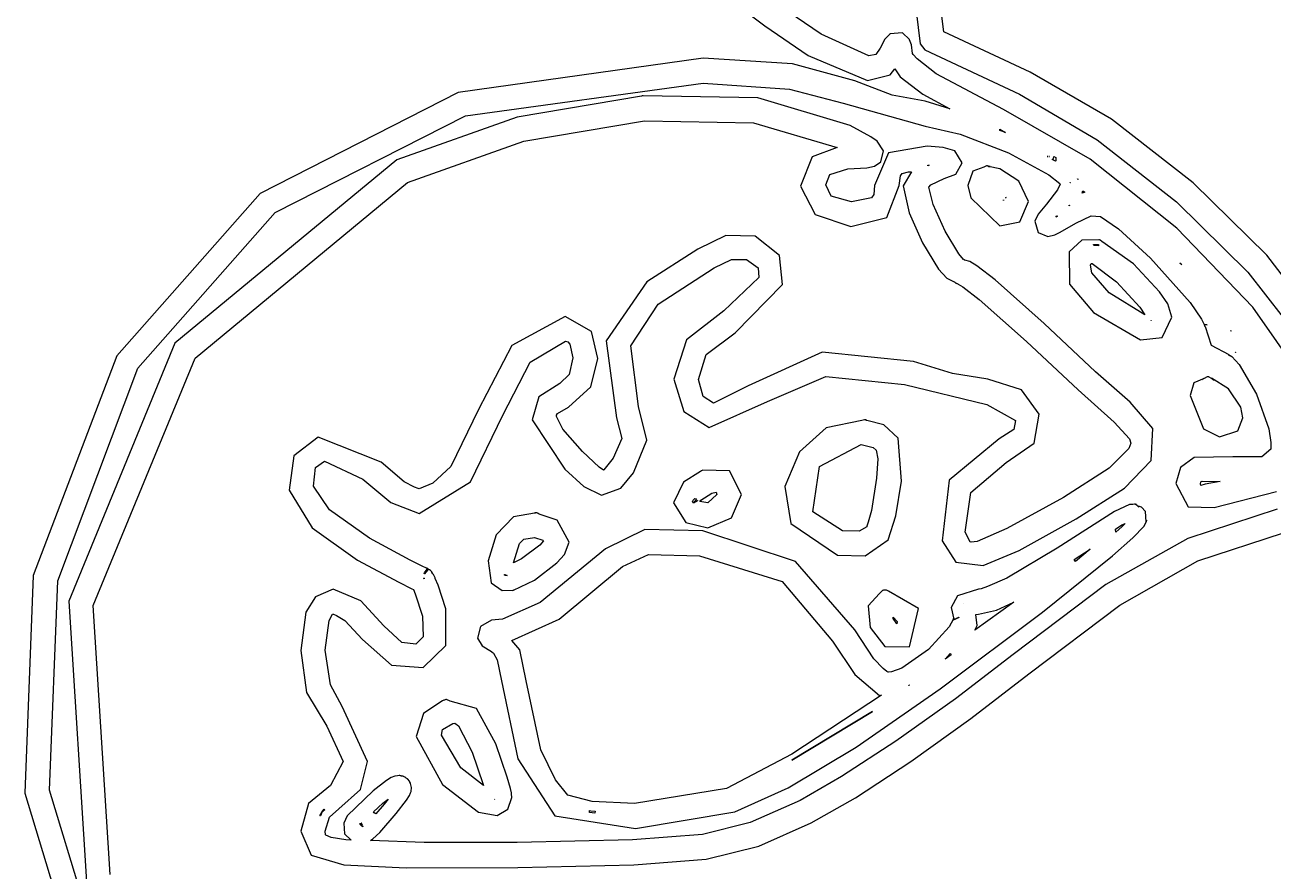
# Model space of a CAD drawing. Extents: x 23 to 528, y 384 to 592.
# Drawn here: x 466.57 to 479.75, y 425.2 to 434.14 of the extents above; entities that cross this region are included whole.
import ezdxf

# ---------------------------------------------------------------- set-up
doc = ezdxf.new("R2010")
doc.units = 0
doc.layers.get('0').update_dxf_attribs({"linetype": 'CONTINUOUS'})

msp = doc.modelspace()

# ---------------------------------------------------------------- linework, layer by layer
at = {"color": 0}
for p, q in [((475.925, 434.749), (476.024, 433.938)), ((476.275, 434.065), (476.186, 434.781)), ((473.798, 434.573), (474.384, 434.128)), ((474.98, 434.04), (474.539, 434.34)), ((474.384, 434.128), (474.842, 433.814)), ((475.837, 434.054), (475.703, 434.044)), ((475.911, 433.984), (475.837, 434.054)), ((477.185, 433.638), (476.275, 434.065)), ((475.484, 433.811), (474.98, 434.04)), ((475.65, 433.987), (475.601, 433.892)), ((475.703, 434.04), (475.65, 433.987)), ((475.703, 434.044), (475.703, 434.04)), ((475.911, 433.98), (475.911, 433.984)), ((475.932, 433.927), (475.911, 433.98)), ((475.943, 433.836), (475.932, 433.927)), ((476.024, 433.938), (476.074, 433.874)), ((474.842, 433.814), (475.467, 433.55)), ((475.555, 433.825), (475.484, 433.811)), ((475.601, 433.892), (475.555, 433.825)), ((475.95, 433.825), (475.943, 433.836)), ((475.992, 433.779), (475.95, 433.825)), ((475.95, 433.825), (475.95, 433.825)), ((476.074, 433.874), (477.072, 433.405)), ((473.735, 433.786), (471.145, 433.423)), ((474.677, 433.726), (473.735, 433.786)), ((475.336, 433.546), (474.677, 433.726)), ((475.707, 433.61), (475.756, 433.673)), ((475.756, 433.673), (475.813, 433.589)), ((476.194, 433.62), (475.992, 433.779)), ((475.728, 433.395), (475.336, 433.546)), ((475.467, 433.55), (475.707, 433.61)), ((475.813, 433.589), (476.052, 433.405)), ((476.906, 433.246), (476.194, 433.62)), ((478.046, 433.141), (477.185, 433.638)), ((471.145, 433.423), (469.057, 432.357)), ((471.223, 433.176), (473.735, 433.522)), ((473.735, 433.522), (474.645, 433.458)), ((474.645, 433.458), (475.213, 433.31)), ((476.077, 433.331), (475.728, 433.395)), ((476.052, 433.405), (476.338, 433.25)), ((477.072, 433.405), (477.894, 432.925)), ((473.082, 433.384), (471.77, 433.165)), ((473.089, 433.388), (473.082, 433.384)), ((473.1, 433.388), (473.089, 433.388)), ((474.31, 433.366), (473.1, 433.388)), ((475.287, 433.074), (474.31, 433.366)), ((475.213, 433.31), (476.077, 433.07)), ((476.338, 433.25), (476.077, 433.331)), ((469.216, 432.156), (471.223, 433.176)), ((471.77, 433.165), (470.5, 432.714)), ((477.82, 432.721), (476.906, 433.246)), ((478.906, 432.47), (478.046, 433.141)), ((471.84, 432.911), (473.114, 433.123)), ((473.114, 433.123), (474.264, 433.102)), ((473.114, 433.123), (473.114, 433.123)), ((474.264, 433.102), (475.149, 432.844)), ((475.502, 432.957), (475.287, 433.074)), ((476.077, 433.07), (476.448, 432.985)), ((476.864, 433.024), (476.867, 433.035)), ((476.924, 433.003), (476.864, 433.024)), ((476.867, 433.035), (476.924, 433.003)), ((470.613, 432.474), (471.84, 432.911)), ((475.569, 432.911), (475.502, 432.957)), ((475.636, 432.809), (475.569, 432.911)), ((476.448, 432.985), (476.956, 432.788)), ((477.894, 432.925), (478.73, 432.269)), ((474.885, 432.745), (474.761, 432.435)), ((475.149, 432.844), (474.885, 432.745)), ((475.689, 432.788), (475.544, 432.442)), ((475.608, 432.693), (475.636, 432.809)), ((476.098, 432.858), (475.689, 432.788)), ((476.268, 432.844), (476.098, 432.858)), ((476.391, 432.809), (476.268, 432.844)), ((476.469, 432.682), (476.391, 432.809)), ((476.956, 432.788), (477.382, 432.555)), ((477.368, 432.749), (477.365, 432.749)), ((477.365, 432.749), (477.368, 432.749)), ((477.368, 432.749), (477.375, 432.749)), ((477.375, 432.749), (477.368, 432.749)), ((477.389, 432.749), (477.386, 432.749)), ((477.386, 432.749), (477.389, 432.749)), ((477.432, 432.728), (477.435, 432.749)), ((477.435, 432.749), (477.457, 432.738)), ((477.457, 432.738), (477.457, 432.703)), ((470.5, 432.714), (468.157, 430.777)), ((475.072, 432.558), (475.262, 432.618)), ((475.262, 432.618), (475.463, 432.629)), ((475.463, 432.629), (475.544, 432.647)), ((475.544, 432.647), (475.608, 432.693)), ((475.544, 432.647), (475.544, 432.647)), ((476.105, 432.657), (476.119, 432.657)), ((476.119, 432.657), (476.105, 432.65)), ((476.105, 432.65), (476.105, 432.657)), ((476.402, 432.562), (476.469, 432.682)), ((476.698, 432.636), (476.582, 432.594)), ((476.726, 432.65), (476.698, 432.636)), ((476.73, 432.65), (476.726, 432.65)), ((476.737, 432.65), (476.73, 432.65)), ((476.747, 432.647), (476.737, 432.65)), ((476.737, 432.65), (476.737, 432.65)), ((476.737, 432.65), (476.737, 432.65)), ((476.74, 432.647), (476.744, 432.647)), ((476.747, 432.647), (476.74, 432.647)), ((476.744, 432.647), (476.747, 432.647)), ((476.762, 432.643), (476.747, 432.647)), ((476.864, 432.618), (476.747, 432.643)), ((476.747, 432.643), (476.762, 432.643)), ((477.065, 432.488), (476.864, 432.618)), ((477.418, 432.717), (477.432, 432.728)), ((477.453, 432.7), (477.418, 432.717)), ((477.457, 432.703), (477.453, 432.7)), ((478.734, 431.991), (477.82, 432.721)), ((468.369, 430.618), (470.613, 432.474)), ((475.029, 432.449), (475.072, 432.558)), ((475.802, 432.442), (475.816, 432.544)), ((475.816, 432.544), (475.834, 432.569)), ((475.834, 432.569), (475.901, 432.587)), ((475.932, 432.587), (475.844, 432.439)), ((475.901, 432.587), (475.932, 432.587)), ((476.137, 432.449), (476.278, 432.516)), ((476.278, 432.516), (476.402, 432.562)), ((476.582, 432.594), (476.529, 432.442)), ((477.167, 432.273), (477.065, 432.488)), ((477.382, 432.555), (477.499, 432.463)), ((477.608, 432.474), (477.612, 432.47)), ((477.608, 432.47), (477.608, 432.474)), ((477.612, 432.47), (477.608, 432.47)), ((477.686, 432.513), (477.693, 432.509)), ((477.689, 432.506), (477.686, 432.513)), ((477.693, 432.509), (477.689, 432.506)), ((479.683, 431.705), (478.906, 432.47)), ((469.057, 432.357), (467.543, 430.643)), ((474.761, 432.435), (474.916, 432.135)), ((475.086, 432.329), (475.029, 432.449)), ((475.534, 432.347), (475.509, 432.312)), ((475.544, 432.442), (475.534, 432.347)), ((475.671, 432.103), (475.802, 432.442)), ((475.844, 432.439), (475.908, 432.153)), ((476.116, 432.424), (476.137, 432.449)), ((476.162, 432.241), (476.116, 432.424)), ((476.529, 432.442), (476.56, 432.312)), ((477.474, 432.396), (477.358, 432.245)), ((477.502, 432.456), (477.474, 432.396)), ((477.499, 432.463), (477.502, 432.456)), ((477.735, 432.361), (477.742, 432.386)), ((477.763, 432.371), (477.735, 432.361)), ((477.742, 432.386), (477.763, 432.371)), ((475.298, 432.269), (475.086, 432.329)), ((475.509, 432.312), (475.298, 432.269)), ((476.289, 431.959), (476.162, 432.241)), ((476.56, 432.312), (476.864, 432.015)), ((476.906, 432.29), (476.906, 432.283)), ((476.906, 432.283), (476.906, 432.29)), ((476.931, 432.315), (476.927, 432.312)), ((476.927, 432.312), (476.931, 432.315)), ((477.075, 432.058), (477.167, 432.273)), ((477.358, 432.245), (477.27, 432.139)), ((477.598, 432.227), (477.598, 432.234)), ((477.598, 432.234), (477.601, 432.234)), ((477.601, 432.23), (477.598, 432.227)), ((477.601, 432.234), (477.601, 432.23)), ((478.73, 432.269), (479.485, 431.528)), ((467.766, 430.512), (469.216, 432.156)), ((474.916, 432.135), (475.294, 432.008)), ((475.294, 432.008), (475.671, 432.103)), ((475.908, 432.153), (476.049, 431.835)), ((477.27, 432.139), (477.234, 432.065)), ((477.457, 432.107), (477.467, 432.121)), ((477.474, 432.118), (477.457, 432.107)), ((477.467, 432.121), (477.467, 432.121)), ((477.467, 432.121), (477.474, 432.118)), ((477.668, 432.043), (477.83, 432.121)), ((477.83, 432.121), (477.929, 432.114)), ((477.929, 432.114), (478.12, 431.983)), ((476.433, 431.722), (476.289, 431.959)), ((476.864, 432.015), (477.075, 432.058)), ((477.234, 432.065), (477.27, 431.945)), ((477.27, 431.945), (477.372, 431.902)), ((477.446, 431.92), (477.502, 431.948)), ((477.502, 431.948), (477.668, 432.043)), ((478.12, 431.983), (478.455, 431.673)), ((479.538, 431.158), (478.734, 431.991)), ((473.971, 431.913), (473.678, 431.768)), ((474.282, 431.906), (473.971, 431.913)), ((474.539, 431.701), (474.282, 431.906)), ((476.049, 431.835), (476.218, 431.56)), ((477.372, 431.902), (477.446, 431.92)), ((477.372, 431.902), (477.372, 431.902)), ((477.732, 431.864), (477.598, 431.74)), ((477.912, 431.867), (477.732, 431.864)), ((477.855, 431.818), (477.908, 431.818)), ((477.855, 431.814), (477.855, 431.818)), ((477.862, 431.807), (477.855, 431.814)), ((477.908, 431.818), (477.908, 431.804)), ((477.912, 431.867), (477.912, 431.867)), ((477.919, 431.867), (477.912, 431.867)), ((477.926, 431.864), (477.919, 431.867)), ((477.943, 431.849), (477.926, 431.864)), ((478.278, 431.613), (477.943, 431.849)), ((473.678, 431.768), (473.139, 431.426)), ((474.571, 431.398), (474.539, 431.701)), ((476.483, 431.662), (476.433, 431.722)), ((477.598, 431.74), (477.601, 431.401)), ((477.901, 431.807), (477.862, 431.807)), ((477.908, 431.804), (477.901, 431.807)), ((480.282, 430.925), (479.683, 431.705)), ((473.258, 431.19), (473.851, 431.571)), ((473.851, 431.571), (474.031, 431.659)), ((474.031, 431.659), (474.19, 431.662)), ((474.19, 431.662), (474.313, 431.571)), ((474.313, 431.571), (474.32, 431.472)), ((476.218, 431.56), (476.306, 431.465)), ((476.486, 431.659), (476.483, 431.662)), ((476.493, 431.655), (476.486, 431.659)), ((476.497, 431.652), (476.49, 431.659)), ((476.49, 431.659), (476.493, 431.655)), ((476.55, 431.638), (476.497, 431.652)), ((476.624, 431.592), (476.55, 431.638)), ((476.818, 431.447), (476.624, 431.592)), ((477.823, 431.602), (477.83, 431.617)), ((477.838, 431.518), (477.823, 431.602)), ((477.83, 431.617), (477.841, 431.617)), ((477.841, 431.617), (478.099, 431.423)), ((478.55, 431.32), (478.278, 431.613)), ((478.455, 431.673), (478.875, 431.207)), ((478.765, 431.624), (478.786, 431.606)), ((478.783, 431.606), (478.765, 431.624)), ((478.786, 431.606), (478.783, 431.606)), ((473.139, 431.426), (472.708, 430.802)), ((474.32, 431.472), (473.95, 431.119)), ((476.306, 431.465), (476.384, 431.426)), ((476.384, 431.426), (476.388, 431.423)), ((476.388, 431.423), (476.395, 431.419)), ((476.395, 431.419), (476.398, 431.415)), ((476.398, 431.415), (476.402, 431.415)), ((476.402, 431.415), (476.402, 431.412)), ((477.333, 430.985), (476.818, 431.447)), ((478.021, 431.31), (477.838, 431.518)), ((478.099, 431.423), (478.342, 431.158)), ((479.485, 431.528), (480.06, 430.784)), ((474.07, 430.886), (474.571, 431.398)), ((476.402, 431.412), (476.409, 431.412)), ((476.409, 431.412), (476.412, 431.408)), ((476.412, 431.408), (476.412, 431.408)), ((476.412, 431.408), (476.416, 431.408)), ((476.416, 431.408), (476.423, 431.405)), ((476.423, 431.405), (476.426, 431.401)), ((476.426, 431.401), (476.476, 431.373)), ((476.476, 431.373), (476.649, 431.239)), ((477.601, 431.401), (477.855, 431.102)), ((478.398, 431.077), (478.021, 431.31)), ((478.638, 431.193), (478.55, 431.32)), ((472.969, 430.749), (473.258, 431.19)), ((476.649, 431.239), (477.146, 430.795)), ((478.342, 431.158), (478.398, 431.077)), ((478.681, 431.052), (478.638, 431.193)), ((478.875, 431.207), (478.995, 431.031)), ((480.106, 430.339), (479.538, 431.158)), ((472.278, 431.059), (471.713, 430.752)), ((472.553, 430.9), (472.278, 431.059)), ((473.95, 431.119), (473.558, 430.812)), ((477.855, 431.102), (478.349, 430.812)), ((478.578, 430.837), (478.681, 431.052)), ((478.995, 431.031), (479.023, 430.975)), ((472.62, 430.615), (472.553, 430.9)), ((477.876, 430.474), (477.333, 430.985)), ((478.462, 431.017), (478.462, 431.013)), ((478.462, 431.013), (478.462, 431.017)), ((479.023, 430.975), (479.026, 430.964)), ((479.026, 430.978), (479.055, 430.971)), ((479.026, 430.975), (479.026, 430.978)), ((479.026, 430.971), (479.026, 430.975)), ((479.055, 430.971), (479.026, 430.971)), ((479.026, 430.964), (479.026, 430.96)), ((479.026, 430.96), (479.026, 430.96)), ((479.026, 430.96), (479.03, 430.953)), ((479.03, 430.953), (479.033, 430.953)), ((479.033, 430.953), (479.097, 430.756)), ((479.305, 430.911), (479.309, 430.904)), ((479.305, 430.907), (479.305, 430.911)), ((479.309, 430.904), (479.305, 430.907)), ((468.157, 430.777), (467.035, 428.054)), ((471.907, 430.576), (472.281, 430.798)), ((472.281, 430.798), (472.306, 430.791)), ((472.306, 430.791), (472.327, 430.766)), ((472.327, 430.766), (472.359, 430.622)), ((472.708, 430.802), (472.817, 429.987)), ((473.558, 430.812), (473.424, 430.396)), ((473.766, 430.657), (474.07, 430.886)), ((477.146, 430.795), (477.693, 430.283)), ((478.349, 430.812), (478.578, 430.837)), ((467.543, 430.643), (466.661, 428.325)), ((471.713, 430.752), (471.361, 430.075)), ((473.05, 430.107), (472.969, 430.749)), ((473.685, 430.392), (473.766, 430.657)), ((474.991, 430.682), (474.207, 430.325)), ((475.954, 430.583), (474.991, 430.682)), ((479.097, 430.756), (479.284, 430.657)), ((479.284, 430.657), (479.28, 430.65)), ((479.28, 430.65), (479.287, 430.65)), ((479.287, 430.65), (479.291, 430.646)), ((479.291, 430.646), (479.298, 430.646)), ((479.298, 430.646), (479.316, 430.636)), ((479.316, 430.636), (479.393, 430.551)), ((479.351, 430.678), (479.354, 430.682)), ((479.354, 430.678), (479.351, 430.678)), ((479.354, 430.682), (479.354, 430.678)), ((466.919, 428.269), (467.766, 430.512)), ((467.293, 428.008), (468.369, 430.618)), ((471.618, 430.015), (471.907, 430.576)), ((472.359, 430.622), (472.317, 430.445)), ((472.546, 430.315), (472.62, 430.615)), ((476.366, 430.456), (475.954, 430.583)), ((479.393, 430.551), (479.577, 430.237)), ((472.317, 430.445), (472.221, 430.35)), ((473.424, 430.396), (473.53, 430.057)), ((473.735, 430.213), (473.685, 430.392)), ((474.412, 430.16), (475.029, 430.424)), ((475.029, 430.424), (475.858, 430.339)), ((476.74, 430.396), (476.366, 430.456)), ((477.093, 430.283), (476.74, 430.396)), ((478.24, 430.153), (477.876, 430.474)), ((479.023, 430.403), (478.913, 430.357)), ((479.019, 430.403), (478.998, 430.389)), ((478.998, 430.389), (479.002, 430.396)), ((479.002, 430.396), (479.019, 430.403)), ((479.055, 430.421), (479.023, 430.403)), ((479.055, 430.421), (479.055, 430.421)), ((479.058, 430.421), (479.055, 430.421)), ((479.062, 430.421), (479.058, 430.421)), ((479.069, 430.421), (479.062, 430.421)), ((479.072, 430.421), (479.069, 430.421)), ((479.076, 430.417), (479.072, 430.421)), ((479.1, 430.403), (479.076, 430.417)), ((479.28, 430.294), (479.1, 430.407)), ((479.1, 430.407), (479.129, 430.385)), ((479.129, 430.385), (479.1, 430.403)), ((472.221, 430.35), (471.999, 430.209)), ((472.313, 430.1), (472.546, 430.315)), ((474.207, 430.325), (473.844, 430.145)), ((475.858, 430.339), (476.73, 430.131)), ((477.28, 430.029), (477.093, 430.283)), ((477.693, 430.283), (478.074, 429.944)), ((478.913, 430.357), (478.875, 430.223)), ((479.411, 430.1), (479.28, 430.294)), ((479.577, 430.237), (479.707, 429.874)), ((471.999, 430.209), (471.928, 429.966)), ((472.197, 430.033), (472.313, 430.1)), ((473.139, 429.754), (473.05, 430.107)), ((473.844, 430.145), (473.735, 430.213)), ((473.795, 429.888), (474.412, 430.16)), ((476.73, 430.131), (477.03, 429.962)), ((478.48, 429.877), (478.24, 430.153)), ((478.875, 430.223), (479.016, 429.874)), ((479.432, 429.987), (479.411, 430.1)), ((471.361, 430.075), (471.071, 429.475)), ((471.276, 429.313), (471.618, 430.015)), ((471.928, 429.966), (472.274, 429.447)), ((472.186, 430.018), (472.197, 430.033)), ((472.186, 430.001), (472.186, 430.018)), ((472.253, 429.87), (472.186, 430.001)), ((472.817, 429.987), (472.874, 429.772)), ((473.53, 430.057), (473.795, 429.888)), ((475.435, 429.969), (475.41, 429.962)), ((475.439, 429.969), (475.435, 429.969)), ((475.442, 429.966), (475.439, 429.969)), ((475.453, 429.966), (475.442, 429.966)), ((475.456, 429.962), (475.453, 429.966)), ((477.227, 429.722), (477.28, 430.029)), ((479.379, 429.853), (479.432, 429.987)), ((472.458, 429.634), (472.253, 429.87)), ((475.033, 429.884), (474.751, 429.63)), ((475.41, 429.962), (475.033, 429.884)), ((475.463, 429.962), (475.456, 429.962)), ((475.64, 429.913), (475.463, 429.962)), ((475.791, 429.775), (475.64, 429.913)), ((477.012, 429.867), (476.857, 429.768)), ((477.03, 429.962), (477.012, 429.867)), ((478.074, 429.944), (478.236, 429.768)), ((478.462, 429.539), (478.48, 429.877)), ((479.016, 429.874), (479.185, 429.789)), ((479.185, 429.789), (479.379, 429.853)), ((479.707, 429.874), (479.728, 429.729)), ((469.667, 429.786), (469.413, 429.588)), ((470.334, 429.521), (469.667, 429.786)), ((472.874, 429.772), (472.782, 429.563)), ((472.997, 429.408), (473.139, 429.754)), ((474.962, 429.475), (475.403, 429.708)), ((475.403, 429.708), (475.527, 429.676)), ((475.827, 429.32), (475.791, 429.775)), ((476.857, 429.768), (476.331, 429.331)), ((476.934, 429.518), (477.227, 429.722)), ((478.247, 429.722), (478.229, 429.666)), ((478.236, 429.768), (478.247, 429.722)), ((479.728, 429.729), (479.725, 429.659)), ((469.413, 429.588), (469.364, 429.225)), ((472.634, 429.468), (472.458, 429.634)), ((474.751, 429.63), (474.595, 429.264)), ((475.527, 429.676), (475.559, 429.648)), ((475.559, 429.648), (475.576, 429.556)), ((478.229, 429.666), (478.021, 429.458)), ((479.326, 429.577), (478.917, 429.57)), ((479.633, 429.577), (479.326, 429.577)), ((479.725, 429.659), (479.633, 429.577)), ((469.621, 429.267), (469.642, 429.465)), ((469.642, 429.465), (469.734, 429.532)), ((469.734, 429.532), (470.14, 429.341)), ((470.577, 429.313), (470.334, 429.521)), ((471.071, 429.475), (470.881, 429.299)), ((472.274, 429.447), (472.472, 429.264)), ((472.68, 429.436), (472.634, 429.468)), ((472.683, 429.44), (472.68, 429.436)), ((472.782, 429.563), (472.683, 429.44)), ((474.892, 428.995), (474.962, 429.475)), ((475.576, 429.556), (475.562, 429.352)), ((476.56, 429.2), (476.934, 429.518)), ((478.021, 429.458), (477.538, 429.147)), ((478.183, 429.246), (478.462, 429.539)), ((478.772, 429.465), (478.723, 429.295)), ((478.917, 429.57), (478.772, 429.465)), ((470.14, 429.341), (470.436, 429.094)), ((470.687, 429.256), (470.577, 429.313)), ((470.736, 428.978), (471.276, 429.313)), ((472.863, 429.246), (472.997, 429.408)), ((473.527, 429.309), (473.421, 429.091)), ((473.706, 429.422), (473.527, 429.309)), ((473.717, 429.429), (473.706, 429.422)), ((473.731, 429.436), (473.717, 429.429)), ((474.013, 429.429), (473.731, 429.436)), ((474.137, 429.179), (474.013, 429.429)), ((475.562, 429.352), (475.509, 429.01)), ((475.767, 428.953), (475.827, 429.32)), ((476.331, 429.331), (476.257, 428.689)), ((478.984, 429.292), (478.988, 429.313)), ((478.988, 429.313), (479.002, 429.32)), ((479.002, 429.32), (479.192, 429.316)), ((479.192, 429.316), (479.033, 429.288)), ((469.364, 429.225), (469.604, 428.826)), ((469.787, 429.017), (469.621, 429.267)), ((470.725, 429.242), (470.687, 429.256)), ((470.736, 429.239), (470.725, 429.242)), ((470.881, 429.299), (470.736, 429.239)), ((472.472, 429.264), (472.659, 429.172)), ((472.659, 429.172), (472.863, 429.246)), ((473.71, 429.119), (473.826, 429.193)), ((473.876, 429.179), (473.781, 429.091)), ((473.826, 429.193), (473.872, 429.204)), ((473.872, 429.204), (473.876, 429.179)), ((474.031, 428.932), (474.137, 429.179)), ((474.595, 429.264), (474.659, 428.872)), ((476.5, 428.78), (476.56, 429.2)), ((477.672, 428.921), (478.183, 429.246)), ((478.723, 429.295), (478.854, 429.048)), ((478.988, 429.274), (478.984, 429.292)), ((479.033, 429.288), (478.988, 429.274)), ((479.129, 429.041), (479.788, 429.211)), ((470.436, 429.094), (470.736, 428.978)), ((473.421, 429.091), (473.551, 428.883)), ((473.622, 429.105), (473.629, 429.119)), ((473.632, 429.091), (473.622, 429.105)), ((473.629, 429.119), (473.647, 429.137)), ((473.664, 429.129), (473.632, 429.091)), ((473.632, 429.091), (473.675, 429.115)), ((473.675, 429.112), (473.632, 429.091)), ((473.647, 429.137), (473.661, 429.133)), ((473.661, 429.133), (473.664, 429.129)), ((473.675, 429.115), (473.675, 429.115)), ((473.675, 429.115), (473.675, 429.112)), ((473.699, 429.105), (473.71, 429.119)), ((473.781, 429.091), (473.699, 429.105)), ((477.538, 429.147), (476.941, 428.819)), ((478.233, 429.073), (478.077, 428.999)), ((478.271, 429.073), (478.233, 429.073)), ((478.286, 429.077), (478.271, 429.073)), ((478.289, 429.077), (478.286, 429.077)), ((478.293, 429.077), (478.289, 429.077)), ((478.307, 429.066), (478.293, 429.077)), ((478.293, 429.077), (478.31, 429.073)), ((478.31, 429.073), (478.293, 429.077)), ((478.293, 429.077), (478.293, 429.077)), ((478.31, 429.073), (478.307, 429.066)), ((478.31, 429.07), (478.31, 429.073)), ((478.328, 429.048), (478.31, 429.07)), ((478.338, 429.045), (478.328, 429.048)), ((478.36, 429.045), (478.331, 429.055)), ((478.331, 429.055), (478.338, 429.045)), ((478.405, 428.999), (478.36, 429.045)), ((478.854, 429.048), (479.129, 429.041)), ((470.21, 428.717), (469.787, 429.017)), ((471.731, 428.943), (471.547, 428.752)), ((471.953, 428.981), (471.731, 428.943)), ((471.957, 428.985), (471.953, 428.981)), ((471.967, 428.985), (471.957, 428.985)), ((471.967, 428.985), (471.964, 428.985)), ((471.964, 428.985), (471.967, 428.985)), ((471.967, 428.985), (471.967, 428.985)), ((471.978, 428.985), (471.967, 428.985)), ((471.967, 428.985), (471.967, 428.985)), ((471.981, 428.985), (471.978, 428.985)), ((471.985, 428.981), (471.981, 428.985)), ((471.992, 428.978), (471.985, 428.981)), ((472.003, 428.971), (471.992, 428.978)), ((472.193, 428.907), (472.003, 428.971)), ((473.781, 428.826), (474.031, 428.932)), ((475.206, 428.794), (474.892, 428.995)), ((475.509, 429.01), (475.477, 428.886)), ((475.686, 428.699), (475.767, 428.953)), ((477.068, 428.586), (477.672, 428.921)), ((478.077, 428.999), (477.471, 428.611)), ((478.409, 428.89), (478.405, 428.999)), ((479.792, 429.024), (478.85, 428.713)), ((469.604, 428.826), (470.083, 428.484)), ((472.32, 428.674), (472.193, 428.907)), ((473.117, 428.808), (472.701, 428.607)), ((473.731, 428.794), (473.117, 428.808)), ((473.551, 428.883), (473.781, 428.826)), ((474.708, 428.473), (473.731, 428.794)), ((474.659, 428.872), (475.153, 428.537)), ((475.382, 428.791), (475.206, 428.794)), ((475.46, 428.837), (475.382, 428.791)), ((475.463, 428.844), (475.46, 428.837)), ((475.477, 428.886), (475.463, 428.844)), ((476.553, 428.678), (476.5, 428.78)), ((476.941, 428.819), (476.627, 428.681)), ((478.088, 428.812), (478.155, 428.858)), ((478.091, 428.78), (478.088, 428.812)), ((478.155, 428.837), (478.091, 428.78)), ((478.19, 428.872), (478.155, 428.837)), ((478.155, 428.858), (478.19, 428.872)), ((478.268, 428.72), (478.388, 428.844)), ((478.388, 428.844), (478.409, 428.89)), ((478.409, 428.89), (478.413, 428.907)), ((478.413, 428.907), (478.409, 428.89)), ((470.641, 428.487), (470.21, 428.717)), ((471.547, 428.752), (471.463, 428.477)), ((471.731, 428.456), (471.794, 428.66)), ((471.794, 428.66), (471.84, 428.706)), ((471.84, 428.706), (471.953, 428.724)), ((471.953, 428.724), (472.041, 428.696)), ((472.048, 428.689), (472.01, 428.643)), ((472.041, 428.696), (472.048, 428.689)), ((472.271, 428.544), (472.32, 428.674)), ((475.442, 428.533), (475.686, 428.699)), ((476.257, 428.689), (476.402, 428.466)), ((476.564, 428.674), (476.553, 428.678)), ((476.627, 428.681), (476.564, 428.674)), ((478.85, 428.713), (477.986, 428.23)), ((478.056, 428.53), (478.268, 428.72)), ((478.956, 428.477), (479.859, 428.773)), ((472.01, 428.643), (471.816, 428.498)), ((472.701, 428.607), (472.013, 428.039)), ((472.19, 428.456), (472.271, 428.544)), ((472.881, 428.417), (473.156, 428.547)), ((473.156, 428.547), (473.696, 428.533)), ((473.696, 428.533), (474.567, 428.262)), ((475.153, 428.537), (475.442, 428.533)), ((476.691, 428.431), (477.068, 428.586)), ((477.471, 428.611), (476.941, 428.297)), ((477.315, 427.937), (478.056, 428.53)), ((477.651, 428.491), (477.82, 428.6)), ((477.82, 428.6), (477.665, 428.473)), ((470.083, 428.484), (470.521, 428.255)), ((470.775, 428.42), (470.641, 428.487)), ((470.807, 428.406), (470.775, 428.42)), ((470.793, 428.353), (470.821, 428.389)), ((470.828, 428.385), (470.793, 428.343)), ((470.81, 428.403), (470.807, 428.406)), ((470.817, 428.399), (470.81, 428.403)), ((470.821, 428.399), (470.817, 428.399)), ((470.824, 428.399), (470.821, 428.399)), ((470.821, 428.389), (470.824, 428.389)), ((470.824, 428.396), (470.824, 428.399)), ((470.828, 428.396), (470.824, 428.396)), ((470.824, 428.389), (470.828, 428.385)), ((470.831, 428.392), (470.828, 428.396)), ((470.845, 428.385), (470.831, 428.392)), ((470.856, 428.375), (470.845, 428.385)), ((471.463, 428.477), (471.495, 428.248)), ((471.816, 428.498), (471.731, 428.456)), ((471.953, 428.276), (472.19, 428.456)), ((472.214, 427.863), (472.881, 428.417)), ((475.333, 427.75), (474.708, 428.473)), ((476.402, 428.466), (476.691, 428.431)), ((477.665, 428.473), (477.651, 428.491)), ((478.134, 428.011), (478.956, 428.477)), ((466.661, 428.325), (466.573, 426.025)), ((466.831, 426.057), (466.919, 428.269)), ((470.521, 428.255), (470.658, 428.184)), ((470.789, 428.297), (470.782, 428.293)), ((470.782, 428.293), (470.789, 428.297)), ((470.789, 428.343), (470.793, 428.353)), ((470.793, 428.343), (470.789, 428.343)), ((470.789, 428.297), (470.789, 428.29)), ((470.789, 428.293), (470.789, 428.297)), ((470.789, 428.29), (470.789, 428.293)), ((470.867, 428.364), (470.856, 428.375)), ((470.856, 428.375), (470.856, 428.375)), ((470.87, 428.36), (470.867, 428.364)), ((470.881, 428.343), (470.87, 428.36)), ((470.884, 428.339), (470.881, 428.343)), ((470.888, 428.336), (470.884, 428.339)), ((470.905, 428.3), (470.888, 428.336)), ((470.905, 428.297), (470.905, 428.3)), ((470.905, 428.293), (470.905, 428.297)), ((470.934, 428.223), (470.905, 428.293)), ((471.632, 428.332), (471.639, 428.336)), ((471.646, 428.325), (471.632, 428.332)), ((471.639, 428.336), (471.664, 428.325)), ((471.664, 428.325), (471.646, 428.325)), ((471.731, 428.17), (471.953, 428.276)), ((474.567, 428.262), (475.1, 427.63)), ((476.941, 428.297), (476.737, 428.209)), ((469.826, 428.18), (469.639, 428.099)), ((470.119, 428.057), (469.826, 428.18)), ((470.658, 428.184), (470.676, 428.177)), ((470.676, 428.177), (470.694, 428.131)), ((470.694, 428.131), (470.771, 427.895)), ((471.015, 427.972), (470.934, 428.223)), ((471.495, 428.248), (471.611, 428.166)), ((471.611, 428.166), (471.731, 428.17)), ((471.731, 428.17), (471.724, 428.166)), ((471.724, 428.166), (471.731, 428.17)), ((475.594, 428.135), (475.474, 428.004)), ((475.626, 428.166), (475.594, 428.135)), ((475.629, 428.166), (475.626, 428.166)), ((475.636, 428.17), (475.629, 428.166)), ((475.64, 428.17), (475.636, 428.17)), ((475.643, 428.17), (475.64, 428.17)), ((475.654, 428.17), (475.643, 428.17)), ((475.668, 428.17), (475.654, 428.17)), ((475.689, 428.159), (475.668, 428.17)), ((476.007, 427.976), (475.689, 428.159)), ((476.642, 428.18), (476.419, 428.11)), ((476.649, 428.18), (476.642, 428.18)), ((476.67, 428.184), (476.649, 428.18)), ((476.737, 428.209), (476.67, 428.184)), ((477.986, 428.23), (477.005, 427.489)), ((467.035, 428.054), (467.222, 425.09)), ((467.473, 425.168), (467.293, 428.008)), ((469.639, 428.099), (469.54, 427.937)), ((470.362, 427.792), (470.119, 428.057)), ((472.013, 428.039), (471.614, 427.863)), ((475.474, 428.004), (475.495, 427.775)), ((476.419, 428.11), (476.352, 427.986)), ((476.483, 428.032), (476.483, 428.032)), ((477.012, 428.043), (476.603, 427.747)), ((476.829, 427.958), (477.012, 428.043)), ((477.171, 427.284), (478.134, 428.011)), ((469.54, 427.937), (469.484, 427.531)), ((469.784, 427.849), (469.819, 427.916)), ((469.819, 427.916), (469.822, 427.916)), ((469.822, 427.916), (469.829, 427.916)), ((469.829, 427.916), (469.861, 427.902)), ((469.861, 427.902), (469.949, 427.849)), ((470.771, 427.895), (470.778, 427.676)), ((471.018, 427.584), (471.015, 427.972)), ((471.614, 427.863), (471.498, 427.852)), ((471.713, 427.637), (472.214, 427.863)), ((475.738, 427.884), (475.781, 427.838)), ((475.738, 427.87), (475.738, 427.884)), ((475.777, 427.814), (475.738, 427.87)), ((475.911, 427.57), (476.007, 427.976)), ((476.236, 427.126), (477.315, 427.937)), ((476.373, 427.859), (476.331, 427.782)), ((476.352, 427.986), (476.381, 427.863)), ((476.377, 427.87), (476.373, 427.859)), ((476.423, 427.877), (476.377, 427.856)), ((476.377, 427.863), (476.377, 427.87)), ((476.377, 427.856), (476.402, 427.867)), ((476.381, 427.863), (476.377, 427.863)), ((476.402, 427.867), (476.423, 427.877)), ((476.412, 427.874), (476.433, 427.884)), ((476.423, 427.877), (476.412, 427.874)), ((476.433, 427.881), (476.423, 427.877)), ((476.423, 427.877), (476.433, 427.881)), ((476.433, 427.881), (476.423, 427.877)), ((476.433, 427.884), (476.433, 427.884)), ((476.433, 427.884), (476.433, 427.881)), ((476.613, 427.912), (476.642, 427.916)), ((476.627, 427.796), (476.613, 427.912)), ((476.642, 427.916), (476.829, 427.958)), ((469.741, 427.535), (469.784, 427.849)), ((469.949, 427.849), (470.136, 427.648)), ((470.553, 427.616), (470.362, 427.792)), ((471.382, 427.785), (471.35, 427.662)), ((471.498, 427.852), (471.382, 427.785)), ((475.537, 427.443), (475.333, 427.75)), ((475.495, 427.775), (475.65, 427.574)), ((475.781, 427.838), (475.777, 427.814)), ((476.331, 427.782), (476.112, 427.542)), ((476.377, 427.856), (476.377, 427.852)), ((476.377, 427.852), (476.377, 427.856)), ((476.377, 427.856), (476.377, 427.856)), ((476.377, 427.856), (476.377, 427.856)), ((476.603, 427.747), (476.627, 427.796)), ((470.136, 427.648), (470.443, 427.376)), ((470.701, 427.598), (470.553, 427.616)), ((470.778, 427.676), (470.701, 427.598)), ((471.35, 427.662), (471.399, 427.581)), ((471.798, 427.538), (471.713, 427.637)), ((475.1, 427.63), (475.333, 427.277)), ((469.484, 427.531), (469.547, 427.087)), ((469.798, 427.168), (469.741, 427.535)), ((470.778, 427.351), (471.018, 427.584)), ((471.399, 427.581), (471.498, 427.521)), ((471.498, 427.521), (471.502, 427.517)), ((471.502, 427.517), (471.519, 427.503)), ((471.519, 427.503), (471.558, 427.433)), ((471.865, 427.21), (471.798, 427.538)), ((475.65, 427.574), (475.911, 427.57)), ((476.112, 427.542), (475.83, 427.344)), ((476.289, 427.44), (476.342, 427.5)), ((476.352, 427.486), (476.289, 427.44)), ((476.342, 427.5), (476.352, 427.486)), ((477.005, 427.489), (476.398, 427.023)), ((470.443, 427.376), (470.778, 427.351)), ((471.558, 427.433), (471.604, 427.21)), ((475.633, 427.341), (475.537, 427.443)), ((475.671, 427.309), (475.633, 427.341)), ((475.83, 427.344), (475.721, 427.306)), ((471.604, 427.21), (471.777, 426.388)), ((472.02, 426.484), (471.865, 427.21)), ((475.333, 427.277), (475.594, 427.055)), ((475.686, 427.302), (475.671, 427.309)), ((475.689, 427.302), (475.686, 427.302)), ((475.721, 427.306), (475.689, 427.302)), ((476.56, 426.812), (477.171, 427.284)), ((469.547, 427.087), (469.759, 426.734)), ((469.921, 426.939), (469.798, 427.168)), ((475.35, 426.512), (476.236, 427.126)), ((475.908, 427.164), (475.904, 427.161)), ((475.904, 427.161), (475.904, 427.164)), ((475.904, 427.164), (475.911, 427.164)), ((475.911, 427.164), (475.908, 427.164)), ((470.189, 426.36), (469.921, 426.939)), ((470.962, 426.988), (470.782, 426.865)), ((470.98, 426.999), (470.962, 426.988)), ((470.962, 426.988), (470.962, 426.988)), ((470.994, 427.009), (470.98, 426.999)), ((471.001, 427.009), (470.994, 427.009)), ((471.018, 427.016), (471.001, 427.009)), ((471.022, 427.016), (471.018, 427.016)), ((471.025, 427.016), (471.022, 427.016)), ((471.064, 426.995), (471.025, 427.016)), ((471.339, 426.921), (471.064, 426.995)), ((475.615, 427.059), (474.67, 426.438)), ((475.594, 427.055), (475.615, 427.059)), ((476.398, 427.023), (475.767, 426.575)), ((470.782, 426.865), (470.704, 426.625)), ((471.544, 426.547), (471.339, 426.921)), ((475.52, 426.886), (474.67, 426.374)), ((474.67, 426.374), (475.52, 426.886)), ((475.925, 426.36), (476.56, 426.812)), ((469.759, 426.734), (469.932, 426.36)), ((470.969, 426.639), (470.983, 426.699)), ((470.983, 426.699), (471.089, 426.762)), ((471.089, 426.762), (471.11, 426.766)), ((471.11, 426.766), (471.149, 426.738)), ((471.149, 426.738), (471.293, 426.459)), ((470.704, 426.625), (470.98, 426.117)), ((471.174, 426.293), (470.969, 426.639)), ((471.664, 426.194), (471.544, 426.547)), ((475.767, 426.575), (475.195, 426.201)), ((471.293, 426.459), (471.41, 426.117)), ((472.175, 426.166), (472.02, 426.484)), ((474.67, 426.438), (473.978, 426.074)), ((474.631, 426.081), (475.35, 426.512)), ((469.932, 426.36), (469.798, 426.106)), ((470.115, 426.064), (470.189, 426.36)), ((471.413, 426.106), (471.174, 426.293)), ((471.777, 426.388), (472.168, 425.785)), ((475.34, 425.976), (475.925, 426.36)), ((470.39, 426.159), (470.249, 426.05)), ((470.44, 426.191), (470.39, 426.159)), ((470.479, 426.205), (470.44, 426.191)), ((470.507, 426.208), (470.479, 426.205)), ((470.524, 426.212), (470.507, 426.208)), ((470.528, 426.212), (470.524, 426.212)), ((470.531, 426.212), (470.528, 426.212)), ((470.539, 426.208), (470.531, 426.212)), ((470.542, 426.208), (470.539, 426.208)), ((470.546, 426.208), (470.542, 426.208)), ((470.549, 426.205), (470.546, 426.208)), ((470.546, 426.208), (470.546, 426.208)), ((470.546, 426.208), (470.546, 426.208)), ((470.556, 426.205), (470.549, 426.205)), ((470.567, 426.205), (470.556, 426.205)), ((470.57, 426.201), (470.567, 426.205)), ((470.584, 426.194), (470.57, 426.201)), ((470.588, 426.194), (470.584, 426.194)), ((470.598, 426.184), (470.588, 426.194)), ((470.606, 426.18), (470.598, 426.184)), ((470.609, 426.177), (470.606, 426.18)), ((470.613, 426.177), (470.609, 426.177)), ((470.616, 426.173), (470.613, 426.177)), ((470.634, 426.152), (470.616, 426.173)), ((470.634, 426.148), (470.634, 426.152)), ((470.637, 426.145), (470.634, 426.148)), ((470.634, 426.148), (470.634, 426.148)), ((470.637, 426.141), (470.637, 426.145)), ((471.699, 426.074), (471.664, 426.194)), ((472.306, 426.004), (472.175, 426.166)), ((475.195, 426.201), (474.758, 425.947)), ((466.573, 426.025), (467.222, 423.884)), ((467.459, 423.997), (466.831, 426.057)), ((469.798, 426.106), (469.568, 425.916)), ((469.886, 425.859), (470.115, 426.064)), ((470.249, 426.05), (469.974, 425.785)), ((470.634, 426), (470.644, 426.029)), ((470.644, 426.131), (470.637, 426.141)), ((470.644, 426.127), (470.644, 426.131)), ((470.655, 426.085), (470.644, 426.127)), ((470.644, 426.029), (470.651, 426.043)), ((470.651, 426.043), (470.655, 426.085)), ((470.98, 426.117), (471.361, 425.824)), ((471.41, 426.117), (471.413, 426.106)), ((471.71, 426.029), (471.699, 426.074)), ((471.71, 426.018), (471.71, 426.029)), ((471.71, 426.029), (471.71, 426.029)), ((471.713, 425.979), (471.71, 426.018)), ((471.71, 426.018), (471.71, 426.018)), ((473.978, 426.074), (473.008, 425.916)), ((474.066, 425.827), (474.631, 426.081)), ((469.568, 425.916), (469.484, 425.623)), ((470.253, 425.827), (470.352, 425.919)), ((470.366, 425.909), (470.277, 425.806)), ((470.352, 425.919), (470.408, 425.962)), ((470.408, 425.962), (470.366, 425.909)), ((470.493, 425.81), (470.602, 425.951)), ((470.602, 425.951), (470.634, 426)), ((471.53, 425.962), (471.533, 425.958)), ((471.533, 425.958), (471.53, 425.962)), ((471.671, 425.856), (471.713, 425.979)), ((472.563, 425.937), (472.306, 426.004)), ((473.008, 425.916), (472.563, 425.937)), ((474.758, 425.947), (474.229, 425.715)), ((474.874, 425.711), (475.34, 425.976)), ((469.685, 425.785), (469.706, 425.82)), ((469.695, 425.785), (469.685, 425.785)), ((469.706, 425.82), (469.695, 425.785)), ((469.709, 425.824), (469.731, 425.856)), ((469.738, 425.849), (469.709, 425.824)), ((469.731, 425.856), (469.738, 425.849)), ((469.741, 425.623), (469.787, 425.771)), ((469.787, 425.771), (469.886, 425.859)), ((469.974, 425.785), (469.939, 425.708)), ((470.26, 425.817), (470.253, 425.827)), ((470.277, 425.806), (470.26, 425.817)), ((470.32, 425.609), (470.493, 425.81)), ((471.361, 425.824), (471.558, 425.789)), ((471.558, 425.789), (471.671, 425.856)), ((472.168, 425.785), (473.019, 425.651)), ((472.532, 425.82), (472.535, 425.842)), ((472.588, 425.813), (472.532, 425.82)), ((472.535, 425.842), (472.549, 425.838)), ((472.549, 425.838), (472.592, 425.835)), ((472.592, 425.835), (472.588, 425.813)), ((473.019, 425.651), (474.066, 425.827)), ((469.484, 425.623), (469.593, 425.372)), ((469.745, 425.584), (469.741, 425.623)), ((469.939, 425.708), (469.946, 425.595)), ((470.112, 425.708), (470.115, 425.697)), ((470.112, 425.7), (470.112, 425.708)), ((470.115, 425.697), (470.112, 425.7)), ((470.112, 425.697), (470.115, 425.697)), ((470.115, 425.697), (470.112, 425.693)), ((470.112, 425.693), (470.112, 425.697)), ((470.112, 425.693), (470.112, 425.697)), ((470.112, 425.697), (470.115, 425.693)), ((470.115, 425.693), (470.112, 425.697)), ((470.112, 425.697), (470.112, 425.697)), ((470.112, 425.697), (470.112, 425.697)), ((470.112, 425.697), (470.115, 425.697)), ((470.126, 425.679), (470.112, 425.693)), ((470.112, 425.693), (470.112, 425.693)), ((470.115, 425.697), (470.115, 425.697)), ((470.115, 425.697), (470.122, 425.69)), ((470.119, 425.697), (470.129, 425.697)), ((470.133, 425.69), (470.119, 425.697)), ((470.126, 425.708), (470.122, 425.697)), ((470.122, 425.697), (470.129, 425.708)), ((470.122, 425.697), (470.122, 425.697)), ((470.122, 425.697), (470.122, 425.697)), ((470.122, 425.69), (470.122, 425.69)), ((470.122, 425.69), (470.133, 425.683)), ((470.129, 425.708), (470.126, 425.708)), ((470.129, 425.672), (470.126, 425.679)), ((470.129, 425.697), (470.133, 425.69)), ((470.133, 425.676), (470.129, 425.672)), ((470.133, 425.683), (470.136, 425.679)), ((470.14, 425.669), (470.133, 425.676)), ((470.136, 425.679), (470.14, 425.669)), ((474.229, 425.715), (473.728, 425.588)), ((474.32, 425.464), (474.874, 425.711)), ((469.748, 425.581), (469.745, 425.584)), ((469.805, 425.556), (469.748, 425.581)), ((469.96, 425.531), (469.805, 425.556)), ((469.946, 425.595), (470.016, 425.528)), ((470.016, 425.528), (469.96, 425.531)), ((470.221, 425.524), (470.246, 425.542)), ((470.789, 425.506), (470.221, 425.524)), ((470.246, 425.542), (470.32, 425.609)), ((471.77, 425.506), (470.789, 425.506)), ((472.987, 425.531), (471.77, 425.506)), ((473.728, 425.588), (472.987, 425.531)), ((469.593, 425.372), (469.939, 425.267)), ((473.766, 425.327), (474.32, 425.464)), ((469.939, 425.267), (470.598, 425.238)), ((470.598, 425.238), (471.777, 425.242)), ((471.777, 425.242), (473.001, 425.267)), ((473.001, 425.267), (473.766, 425.327))]:
    msp.add_line(p, q, dxfattribs=at)

doc.saveas('drawing.dxf')
